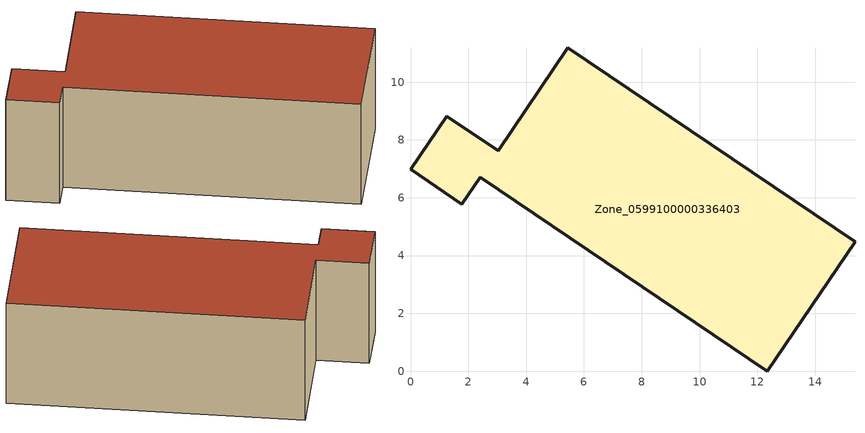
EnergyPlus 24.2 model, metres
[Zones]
Zone_0599100000336403
 floor ground (C_G): 2.42,6.71 1.78,5.78 0,6.98 1.26,8.83 3.04,7.63 5.44,11.19 15.38,4.48 12.35,0 z1.5
 wall outside (C_F): 3.04,7.63 1.26,8.83 0,6.98 1.78,5.78 2.42,6.71 12.35,0 15.38,4.48 5.44,11.19 3.04,7.63 z1.5:6.32
 roof outside (C_R): 15.38,4.48 5.44,11.19 3.04,7.63 1.26,8.83 0,6.98 1.78,5.78 2.42,6.71 12.35,0 z6.32
[BUILDING]
Pand.0599100000336403: North Axis=0; Terrain=City; Loads Convergence Tolerance Value=0.04; Temperature Convergence Tolerance Value=0.4; Solar Distribution=FullExterior; Maximum Number of Warmup Days=25; Minimum Number of Warmup Days=1
[Site:Location]
Rotterdam.The.Hague.AP_ZH_NLD Design_Conditions: Latitude=51.96; Longitude=4.45; Time Zone=1; Elevation=-4.5
[SITE:GROUNDTEMPERATURE:BUILDINGSURFACE]
18, 18, 18, 18, 18, 18, 18, 18, 18, 18, 18, 18
[MATERIAL] Thermal Absorptance=0.9; Solar Absorptance=0.7; Visible Absorptance=0.7
Name | Roughness | Thickness | Conductivity | Density | Specific Heat
G.TI.1975-1991 | MediumSmooth | 0.15 | 0.288461 | 540 | 1210
F.TI.1975-1991 | Rough | 0.3 | 0.230769 | 1920 | 840
R.TI.1975-1991 | MediumRough | 0.2 | 0.153846 | 1500 | 1000
[CONSTRUCTION]
C_G: G.TI.1975-1991
C_F: F.TI.1975-1991
C_R: R.TI.1975-1991
[ZONE]
Zone_0599100000336403: Type=1; Multiplier=1; Ceiling Height=Autocalculate; Volume=Autocalculate; Floor Area=autocalculate; Part of Total Floor Area=Yes
[ZONEINFILTRATION:DESIGNFLOWRATE]
Infil_Zone_0599100000336403: Zone or ZoneList or Space or SpaceList=Zone_0599100000336403; Schedule=AlwaysOn; Design Flow Rate Calculation Method=Flow/Area; Flow Rate per Floor Area=0.003; Constant Term Coefficient=1; Temperature Term Coefficient=0; Velocity Term Coefficient=0; Velocity Squared Term Coefficient=0
[HVACTEMPLATE:ZONE:IDEALLOADSAIRSYSTEM]
Zone_0599100000336403: Maximum Heating Supply Air Temperature=50; Minimum Cooling Supply Air Temperature=13; Maximum Heating Supply Air Humidity Ratio=0.0156; Minimum Cooling Supply Air Humidity Ratio=0.0077; Heating Limit=NoLimit; Cooling Limit=NoLimit; Dehumidification Control Type=ConstantSensibleHeatRatio; Cooling Sensible Heat Ratio=0.7; Dehumidification Setpoint=60; Humidification Control Type=None; Humidification Setpoint=30; Outdoor Air Method=None; Outdoor Air Flow Rate per Person=0.00944; Outdoor Air Flow Rate per Zone Floor Area=0; Outdoor Air Flow Rate per Zone=0; Demand Controlled Ventilation Type=None; Outdoor Air Economizer Type=NoEconomizer; Heat Recovery Type=None; Sensible Heat Recovery Effectiveness=0.7; Latent Heat Recovery Effectiveness=0.65
[ZONECONTROL:THERMOSTAT]
ThermostatControl_Zone_0599100000336403: Zone or ZoneList=Zone_0599100000336403; Control Type Schedule=DualSetpointControlType; Control 1=Thermostat_Zone_0599100000336403; Temperature Difference Between Cutout And Setpoint=0
[THERMOSTATSETPOINT:DUALSETPOINT]
Thermostat_Zone_0599100000336403: Heating Setpoint Temperature Schedule=HeatingSetpoint_Zone_0599100000336403; Cooling Setpoint Temperature Schedule=CoolingSetpoint_Zone_0599100000336403
[SCHEDULE:COMPACT]
HeatingSetpoint_Zone_0599100000336403: Through: 12/31, For: AllDays, Until: 24:00, 21
CoolingSetpoint_Zone_0599100000336403: Through: 12/31, For: AllDays, Until: 24:00, 24
DualSetpointControlType: Through: 12/31, For: AllDays, Until: 24:00, 4
AlwaysOn: Through: 12/31, For: AllDays, Until: 24:00, 1
